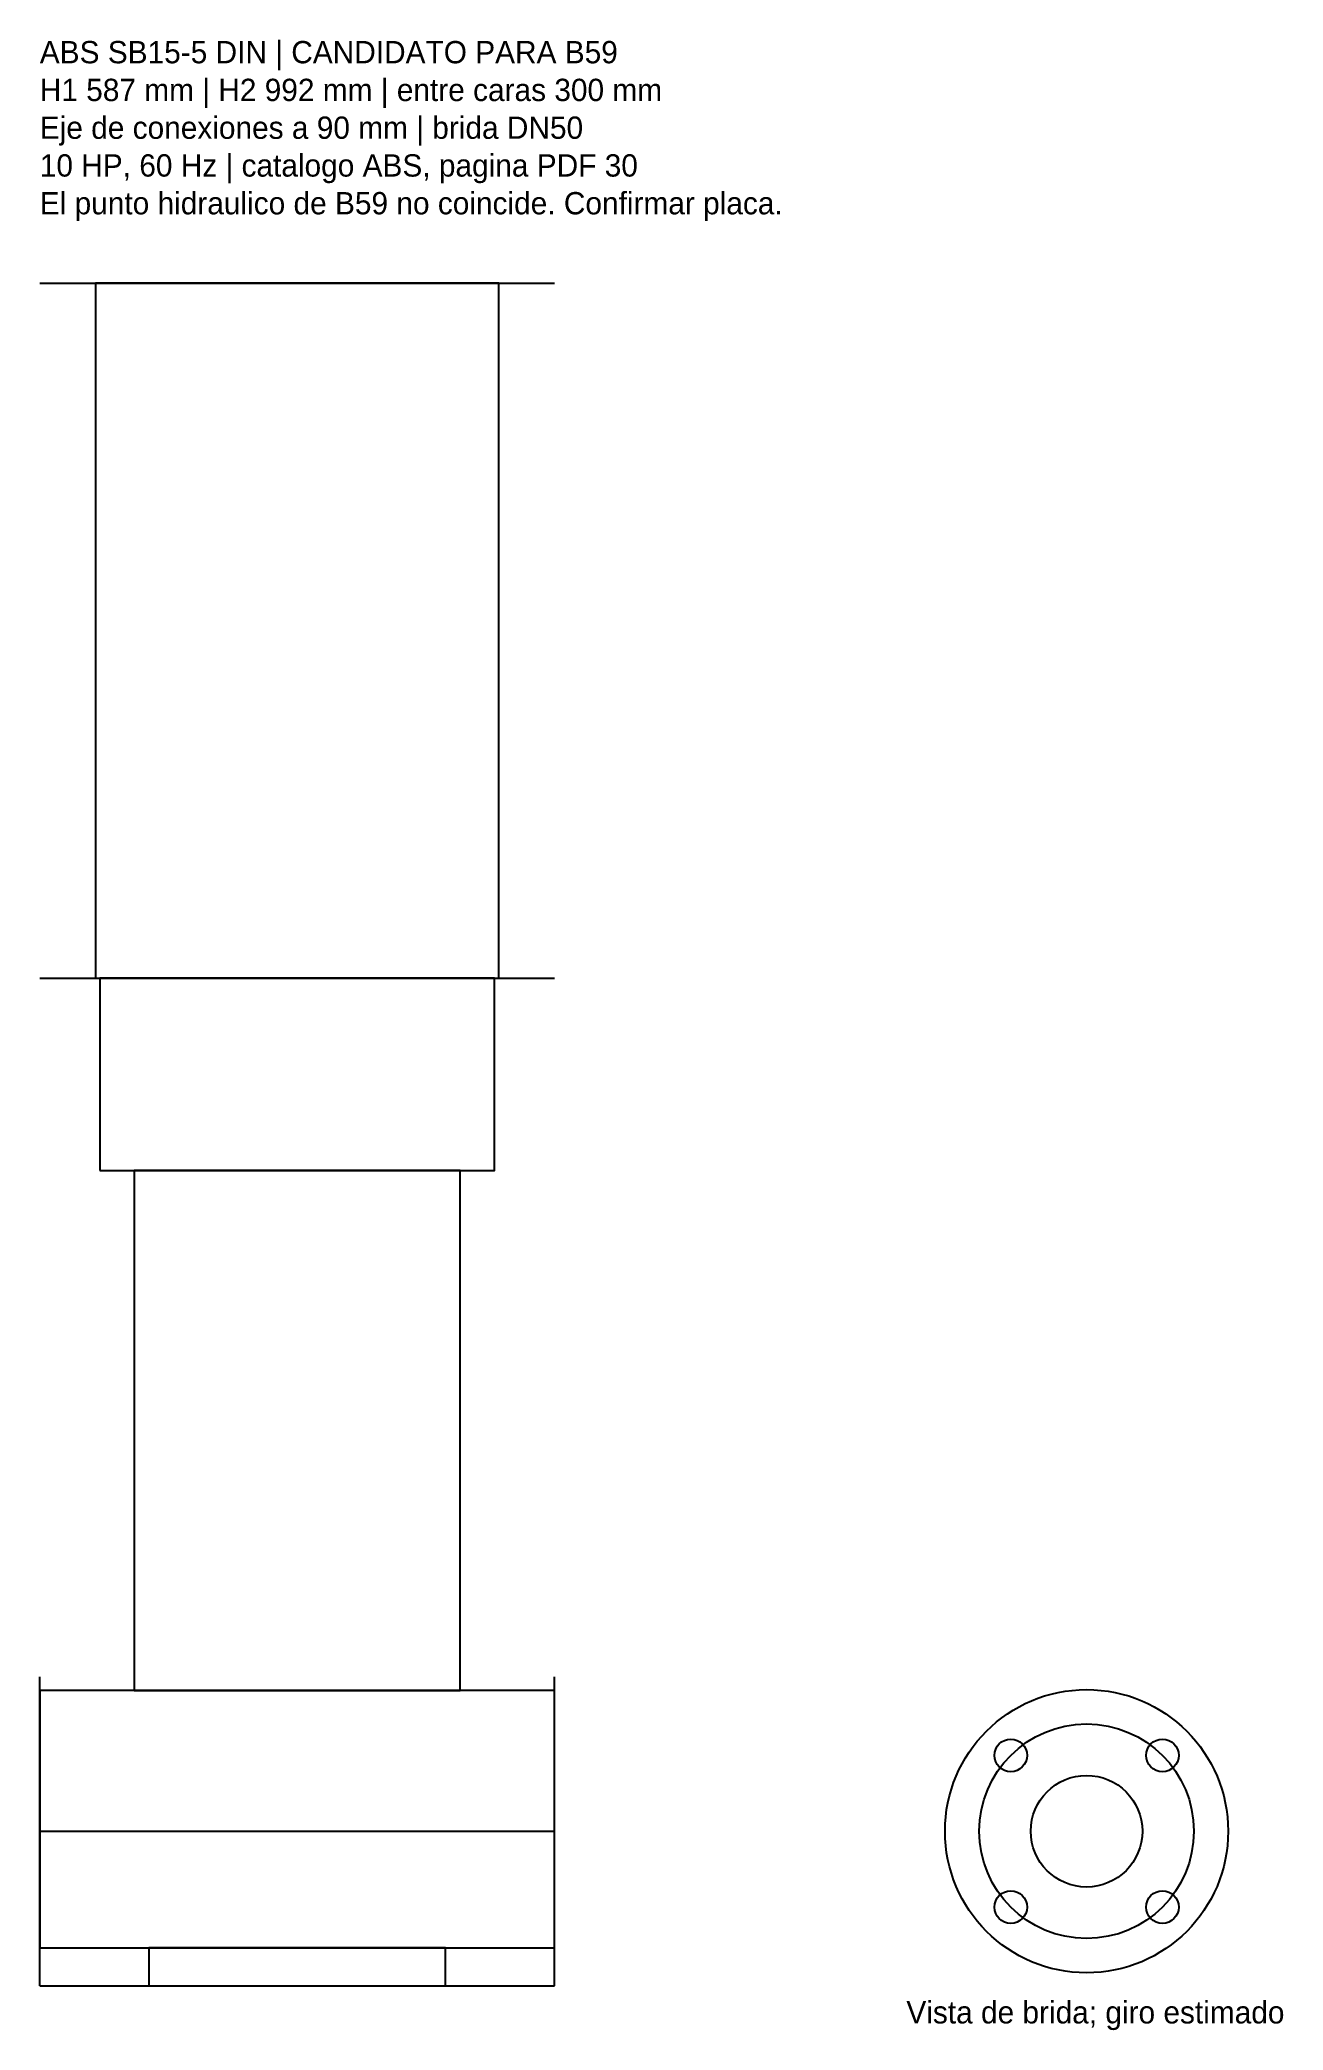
# Model space of a CAD drawing. Header units: millimetres. Extents: x -150 to 575, y -26 to 1134.
import ezdxf

# ---------------------------------------------------------------- set-up
doc = ezdxf.new("R2010")
doc.units = ezdxf.units.MM
for name, color, linetype in [('COTAS_CATALOGO', 3, 'Continuous'), ('NOTAS', 7, 'Continuous'), ('PERFIL_ESTIMADO', 8, 'Continuous')]:
    doc.layers.add(name, color=color, linetype=linetype)

msp = doc.modelspace()

# ---------------------------------------------------------------- linework, layer by layer
at = {"layer": 'COTAS_CATALOGO'}
for p, q in [((-150, 992), (150, 992)), ((-150, 587), (150, 587)), ((-150, 0), (-150, 180)), ((150, 0), (150, 180)), ((-150, 90), (150, 90)), ((-150, 0), (150, 0))]:
    msp.add_line(p, q, dxfattribs=at)
for radius in [82.5, 62.5, 32.5]:
    msp.add_circle((460, 90), radius, dxfattribs=at)
at = {"layer": 'PERFIL_ESTIMADO'}
for points in [[(-117.5, 587), (117.5, 587), (117.5, 992), (-117.5, 992)], [(-115, 475), (115, 475), (115, 587), (-115, 587)], [(-95, 172), (95, 172), (95, 475), (-95, 475)], [(-150, 22), (150, 22), (150, 172), (-150, 172)], [(-86.5, 0), (86.5, 0), (86.5, 22), (-86.5, 22)]]:
    msp.add_lwpolyline(points, close=True, dxfattribs=at)
for centre in [(415.806, 134.194), (504.194, 134.194), (415.806, 45.806), (504.194, 45.806)]:
    msp.add_circle(centre, 9.5, dxfattribs=at)

# ---------------------------------------------------------------- texts
at = {"layer": 'NOTAS'}
for s, p in [('ABS SB15-5 DIN | CANDIDATO PARA B59', (-150, 1120)), ('H1 587 mm | H2 992 mm | entre caras 300 mm', (-150, 1098)), ('Eje de conexiones a 90 mm | brida DN50', (-150, 1076)), ('10 HP, 60 Hz | catalogo ABS, pagina PDF 30', (-150, 1054)), ('El punto hidraulico de B59 no coincide. Confirmar placa.', (-150, 1032)), ('Vista de brida; giro estimado', (355, -22))]:
    msp.add_text(s, height=13, dxfattribs=at).set_placement(p)

doc.saveas('drawing.dxf')
